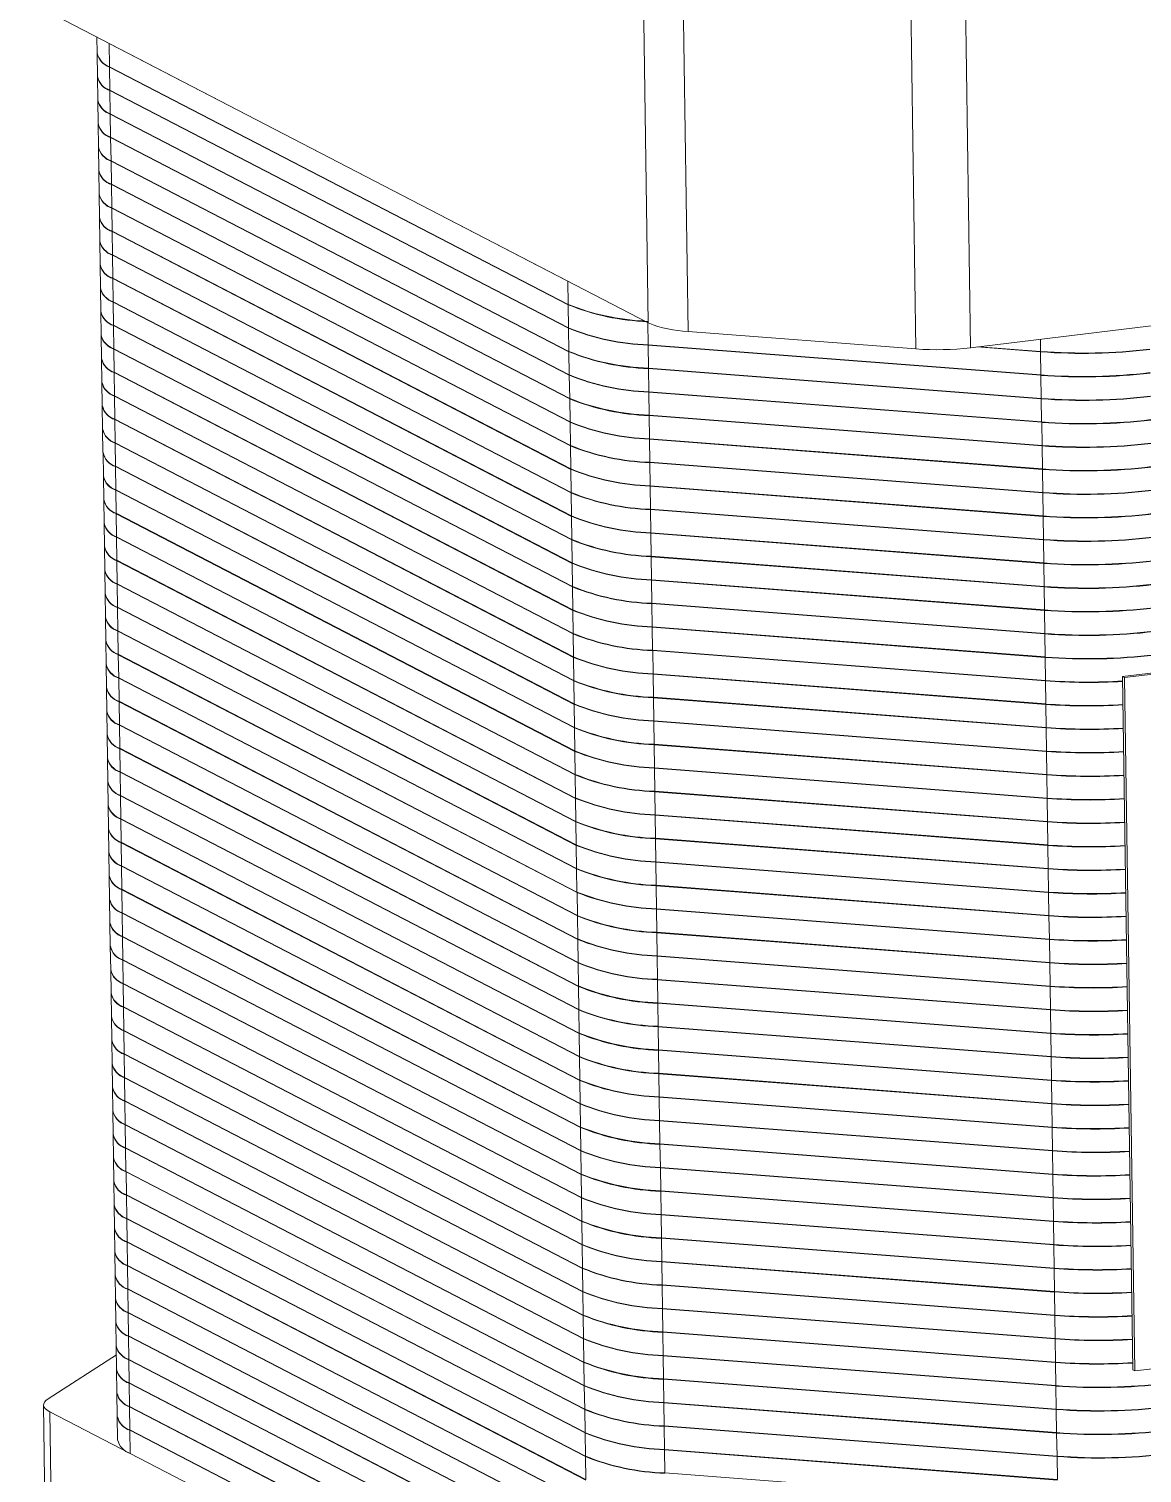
# Model space of a CAD drawing. Header units: millimetres. Extents: x -172 to 1209, y -709 to 1573.
# Drawn here: x 434.85 to 458.23, y 582.01 to 612.35 of the extents above; entities that cross this region are included whole.
import ezdxf

# ---------------------------------------------------------------- set-up
doc = ezdxf.new("R2010")
doc.units = ezdxf.units.MM

msp = doc.modelspace()

# ---------------------------------------------------------------- linework, layer by layer
at = {"color": 7, "linetype": 'Continuous', "lineweight": 15}
for p, q in [((447.857, 606.169), (447.749, 613.451)), ((448.584, 613.274), (448.692, 605.992)), ((434.846, 612.912), (447.857, 606.169)), ((453.479, 605.624), (453.371, 612.906)), ((454.518, 612.93), (454.626, 605.648)), ((436.273, 612.172), (436.278, 611.839)), ((446.168, 607.044), (436.534, 612.037)), ((436.541, 611.551), (436.534, 612.037)), ((436.278, 611.831), (436.285, 611.345)), ((436.285, 611.337), (436.293, 610.852)), ((436.541, 611.551), (446.175, 606.558)), ((446.175, 606.55), (436.541, 611.543)), ((436.549, 611.058), (436.541, 611.543)), ((436.549, 611.058), (446.183, 606.065)), ((446.183, 606.057), (436.549, 611.049)), ((436.556, 610.564), (436.549, 611.049)), ((436.293, 610.843), (436.3, 610.358)), ((436.3, 610.35), (436.307, 609.864)), ((436.556, 610.564), (446.19, 605.571)), ((446.19, 605.563), (436.556, 610.556)), ((436.563, 610.07), (436.556, 610.556)), ((436.563, 610.07), (446.197, 605.077)), ((446.197, 605.069), (436.563, 610.062)), ((436.571, 609.577), (436.563, 610.062)), ((436.307, 609.856), (436.314, 609.371)), ((436.571, 609.577), (446.205, 604.584)), ((446.205, 604.576), (436.571, 609.568)), ((436.578, 609.083), (436.571, 609.568)), ((436.315, 609.362), (436.322, 608.877)), ((454.626, 605.648), (483.592, 609.164)), ((436.322, 608.869), (436.329, 608.383)), ((436.578, 609.083), (446.212, 604.09)), ((446.212, 604.082), (436.578, 609.075)), ((436.585, 608.589), (436.578, 609.075)), ((436.585, 608.589), (446.219, 603.596)), ((446.219, 603.588), (436.585, 608.581)), ((436.593, 608.096), (436.585, 608.581)), ((436.329, 608.375), (436.336, 607.89)), ((436.593, 608.096), (446.227, 603.103)), ((446.227, 603.094), (436.593, 608.087)), ((436.6, 607.602), (436.593, 608.087)), ((436.337, 607.881), (436.344, 607.396)), ((436.344, 607.388), (436.351, 606.902)), ((436.6, 607.602), (446.234, 602.609)), ((446.234, 602.601), (436.6, 607.594)), ((436.607, 607.108), (436.6, 607.594)), ((436.607, 607.108), (446.241, 602.115)), ((446.241, 602.107), (436.607, 607.1)), ((436.614, 606.615), (436.607, 607.1)), ((446.168, 607.044), (446.175, 606.558)), ((436.351, 606.894), (436.358, 606.409)), ((436.359, 606.4), (436.366, 605.915)), ((436.614, 606.615), (446.249, 601.622)), ((446.249, 601.613), (436.615, 606.606)), ((436.622, 606.121), (436.615, 606.606)), ((446.175, 606.55), (446.183, 606.065)), ((436.622, 606.121), (446.256, 601.128)), ((446.256, 601.12), (436.622, 606.113)), ((436.629, 605.627), (436.622, 606.113)), ((436.366, 605.907), (436.373, 605.421)), ((446.183, 606.057), (446.19, 605.571)), ((448.692, 605.992), (453.479, 605.624)), ((436.629, 605.627), (446.263, 600.634)), ((446.263, 600.626), (436.629, 605.619)), ((436.636, 605.134), (436.629, 605.619)), ((446.19, 605.563), (446.197, 605.077)), ((447.853, 605.712), (456.105, 605.077)), ((456.105, 605.069), (447.853, 605.703)), ((447.853, 605.703), (447.861, 605.218)), ((456.098, 605.563), (454.764, 605.665)), ((454.806, 605.67), (456.097, 605.571)), ((456.098, 605.563), (456.105, 605.077)), ((436.373, 605.413), (436.38, 604.927)), ((447.861, 605.218), (456.112, 604.584)), ((456.112, 604.575), (447.861, 605.21)), ((447.861, 605.21), (447.868, 604.724)), ((436.381, 604.919), (436.388, 604.434)), ((436.636, 605.134), (446.271, 600.141)), ((446.271, 600.132), (436.637, 605.125)), ((436.644, 604.64), (436.637, 605.125)), ((446.197, 605.069), (446.205, 604.584)), ((456.105, 605.069), (456.112, 604.584)), ((436.644, 604.64), (446.278, 599.647)), ((446.278, 599.639), (436.644, 604.632)), ((436.651, 604.146), (436.644, 604.632)), ((446.205, 604.576), (446.212, 604.09)), ((447.868, 604.724), (456.119, 604.09)), ((456.12, 604.082), (447.868, 604.716)), ((447.868, 604.716), (447.875, 604.231)), ((456.112, 604.575), (456.119, 604.09)), ((436.388, 604.426), (436.395, 603.94)), ((436.651, 604.146), (446.285, 599.153)), ((446.285, 599.145), (436.651, 604.138)), ((436.658, 603.652), (436.651, 604.138)), ((446.212, 604.082), (446.219, 603.596)), ((447.875, 604.231), (456.127, 603.596)), ((456.127, 603.588), (447.875, 604.222)), ((447.875, 604.222), (447.882, 603.737)), ((456.12, 604.082), (456.127, 603.596)), ((436.395, 603.932), (436.402, 603.446)), ((447.882, 603.737), (456.134, 603.103)), ((456.134, 603.094), (447.883, 603.729)), ((447.883, 603.729), (447.89, 603.243)), ((436.403, 603.438), (436.41, 602.953)), ((436.658, 603.652), (446.292, 598.66)), ((446.293, 598.651), (436.659, 603.644)), ((436.666, 603.159), (436.659, 603.644)), ((446.219, 603.588), (446.227, 603.103)), ((456.127, 603.588), (456.134, 603.103)), ((436.666, 603.159), (446.3, 598.166)), ((446.3, 598.158), (436.666, 603.151)), ((436.673, 602.665), (436.666, 603.151)), ((446.227, 603.094), (446.234, 602.609)), ((447.89, 603.243), (456.141, 602.609)), ((456.142, 602.601), (447.89, 603.235)), ((447.89, 603.235), (447.897, 602.75)), ((456.134, 603.094), (456.141, 602.609)), ((436.41, 602.945), (436.417, 602.459)), ((436.673, 602.665), (446.307, 597.672)), ((446.307, 597.664), (436.673, 602.657)), ((436.68, 602.171), (436.673, 602.657)), ((446.234, 602.601), (446.241, 602.115)), ((447.897, 602.75), (456.149, 602.115)), ((456.149, 602.107), (447.897, 602.741)), ((447.897, 602.741), (447.904, 602.256)), ((456.142, 602.601), (456.149, 602.115)), ((436.417, 602.451), (436.424, 601.965)), ((436.68, 602.171), (446.314, 597.179)), ((446.315, 597.17), (436.681, 602.163)), ((436.688, 601.678), (436.681, 602.163)), ((447.904, 602.256), (456.156, 601.622)), ((456.156, 601.613), (447.905, 602.248)), ((447.905, 602.248), (447.912, 601.762)), ((436.424, 601.957), (436.432, 601.472)), ((446.241, 602.107), (446.249, 601.622)), ((456.149, 602.107), (456.156, 601.622)), ((436.688, 601.678), (446.322, 596.685)), ((446.322, 596.677), (436.688, 601.67)), ((436.695, 601.184), (436.688, 601.67)), ((446.249, 601.613), (446.256, 601.128)), ((447.912, 601.762), (456.163, 601.128)), ((456.163, 601.12), (447.912, 601.754)), ((447.912, 601.754), (447.919, 601.269)), ((456.156, 601.613), (456.163, 601.128)), ((436.432, 601.463), (436.439, 600.978)), ((447.919, 601.269), (456.171, 600.634)), ((456.171, 600.626), (447.919, 601.26)), ((447.919, 601.26), (447.926, 600.775)), ((480.618, 601.508), (457.816, 598.741)), ((457.857, 598.719), (480.659, 601.487)), ((436.439, 600.97), (436.446, 600.484)), ((436.695, 601.184), (446.329, 596.191)), ((446.329, 596.183), (436.695, 601.176)), ((436.702, 600.69), (436.695, 601.176)), ((446.256, 601.12), (446.263, 600.634)), ((456.163, 601.12), (456.171, 600.634)), ((436.702, 600.69), (446.336, 595.698)), ((446.337, 595.689), (436.702, 600.682)), ((436.71, 600.197), (436.702, 600.682)), ((447.926, 600.775), (456.178, 600.14)), ((456.178, 600.132), (447.927, 600.767)), ((447.927, 600.767), (447.934, 600.281)), ((436.446, 600.476), (436.454, 599.991)), ((446.263, 600.626), (446.271, 600.141)), ((456.171, 600.626), (456.178, 600.14)), ((436.71, 600.197), (446.344, 595.204)), ((446.344, 595.196), (436.71, 600.189)), ((436.717, 599.703), (436.71, 600.189)), ((446.271, 600.132), (446.278, 599.647)), ((447.934, 600.281), (456.185, 599.647)), ((456.185, 599.639), (447.934, 600.273)), ((447.934, 600.273), (447.941, 599.788)), ((456.178, 600.132), (456.185, 599.647)), ((436.454, 599.982), (436.461, 599.497)), ((447.941, 599.788), (456.193, 599.153)), ((456.193, 599.145), (447.941, 599.779)), ((447.941, 599.779), (447.948, 599.294)), ((436.461, 599.489), (436.468, 599.003)), ((436.717, 599.703), (446.351, 594.71)), ((446.351, 594.702), (436.717, 599.695)), ((436.724, 599.209), (436.717, 599.695)), ((446.278, 599.639), (446.285, 599.153)), ((456.185, 599.639), (456.193, 599.153)), ((436.724, 599.209), (446.358, 594.216)), ((446.359, 594.208), (436.724, 599.201)), ((436.732, 598.716), (436.724, 599.201)), ((446.285, 599.145), (446.292, 598.66)), ((447.948, 599.294), (456.2, 598.659)), ((456.2, 598.651), (447.949, 599.286)), ((447.949, 599.286), (447.956, 598.8)), ((456.193, 599.145), (456.2, 598.659)), ((436.468, 598.995), (436.476, 598.51)), ((436.732, 598.716), (446.366, 593.723)), ((446.366, 593.715), (436.732, 598.707)), ((436.739, 598.222), (436.732, 598.707)), ((446.293, 598.651), (446.3, 598.166)), ((447.956, 598.8), (456.207, 598.166)), ((456.207, 598.157), (447.956, 598.792)), ((447.956, 598.792), (447.963, 598.306)), ((456.2, 598.651), (456.207, 598.166)), ((457.816, 598.741), (457.857, 598.719)), ((457.816, 598.741), (458.032, 584.177)), ((458.073, 584.156), (457.857, 598.719)), ((436.476, 598.501), (436.483, 598.016)), ((436.739, 598.222), (446.373, 593.229)), ((446.373, 593.221), (436.739, 598.214)), ((436.746, 597.728), (436.739, 598.214)), ((447.963, 598.306), (456.215, 597.672)), ((456.215, 597.664), (447.963, 598.298)), ((447.963, 598.298), (447.97, 597.813)), ((436.483, 598.008), (436.49, 597.522)), ((446.3, 598.158), (446.307, 597.672)), ((456.207, 598.157), (456.215, 597.672)), ((436.746, 597.728), (446.38, 592.735)), ((446.38, 592.727), (436.746, 597.72)), ((436.754, 597.235), (436.746, 597.72)), ((446.307, 597.664), (446.314, 597.179)), ((447.97, 597.813), (456.222, 597.178)), ((456.222, 597.17), (447.97, 597.805)), ((447.97, 597.805), (447.978, 597.319)), ((456.215, 597.664), (456.222, 597.178)), ((436.49, 597.514), (436.498, 597.029)), ((447.978, 597.319), (456.229, 596.685)), ((456.229, 596.676), (447.978, 597.311)), ((447.978, 597.311), (447.985, 596.825)), ((436.498, 597.02), (436.505, 596.535)), ((436.754, 597.235), (446.388, 592.242)), ((446.388, 592.234), (436.754, 597.226)), ((436.761, 596.741), (436.754, 597.226)), ((446.315, 597.17), (446.322, 596.685)), ((456.222, 597.17), (456.229, 596.685)), ((436.761, 596.741), (446.395, 591.748)), ((446.395, 591.74), (436.761, 596.733)), ((436.768, 596.247), (436.761, 596.733)), ((447.985, 596.825), (456.237, 596.191)), ((456.237, 596.183), (447.985, 596.817)), ((447.985, 596.817), (447.992, 596.332)), ((436.505, 596.527), (436.512, 596.041)), ((446.322, 596.677), (446.329, 596.191)), ((456.229, 596.676), (456.237, 596.191)), ((436.768, 596.247), (446.402, 591.254)), ((446.402, 591.246), (436.768, 596.239)), ((436.776, 595.754), (436.768, 596.239)), ((446.329, 596.183), (446.336, 595.698)), ((447.992, 596.332), (456.244, 595.697)), ((456.244, 595.689), (447.992, 596.323)), ((447.992, 596.323), (448, 595.838)), ((456.237, 596.183), (456.244, 595.697)), ((436.512, 596.033), (436.52, 595.548)), ((448, 595.838), (456.251, 595.204)), ((456.251, 595.195), (448, 595.83)), ((448, 595.83), (448.007, 595.344)), ((436.52, 595.539), (436.527, 595.054)), ((436.776, 595.754), (446.41, 590.761)), ((446.41, 590.752), (436.776, 595.745)), ((436.783, 595.26), (436.776, 595.745)), ((446.337, 595.689), (446.344, 595.204)), ((456.244, 595.689), (456.251, 595.204)), ((436.783, 595.26), (446.417, 590.267)), ((446.417, 590.259), (436.783, 595.252)), ((436.79, 594.766), (436.783, 595.252)), ((446.344, 595.196), (446.351, 594.71)), ((448.007, 595.344), (456.259, 594.71)), ((456.259, 594.702), (448.007, 595.336)), ((448.007, 595.336), (448.014, 594.851)), ((456.251, 595.195), (456.259, 594.71)), ((436.527, 595.046), (436.534, 594.56)), ((436.79, 594.766), (446.424, 589.773)), ((446.424, 589.765), (436.79, 594.758)), ((436.798, 594.273), (436.79, 594.758)), ((446.351, 594.702), (446.358, 594.216)), ((448.014, 594.851), (456.266, 594.216)), ((456.266, 594.208), (448.014, 594.842)), ((448.014, 594.842), (448.022, 594.357)), ((456.259, 594.702), (456.266, 594.216)), ((436.534, 594.552), (436.542, 594.067)), ((436.798, 594.273), (446.432, 589.28)), ((446.432, 589.271), (436.798, 594.264)), ((436.805, 593.779), (436.798, 594.264)), ((448.022, 594.357), (456.273, 593.723)), ((456.273, 593.714), (448.022, 594.349)), ((448.022, 594.349), (448.029, 593.863)), ((436.542, 594.058), (436.549, 593.573)), ((446.359, 594.208), (446.366, 593.723)), ((456.266, 594.208), (456.273, 593.723)), ((436.805, 593.779), (446.439, 588.786)), ((446.439, 588.778), (436.805, 593.771)), ((436.812, 593.285), (436.805, 593.771)), ((446.366, 593.715), (446.373, 593.229)), ((448.029, 593.863), (456.281, 593.229)), ((456.281, 593.221), (448.029, 593.855)), ((448.029, 593.855), (448.036, 593.37)), ((456.273, 593.714), (456.281, 593.229)), ((436.549, 593.565), (436.556, 593.079)), ((448.036, 593.37), (456.288, 592.735)), ((456.288, 592.727), (448.036, 593.361)), ((448.036, 593.361), (448.044, 592.876)), ((436.556, 593.071), (436.564, 592.585)), ((436.812, 593.285), (446.446, 588.292)), ((446.446, 588.284), (436.812, 593.277)), ((436.82, 592.792), (436.812, 593.277)), ((446.373, 593.221), (446.38, 592.735)), ((456.281, 593.221), (456.288, 592.735)), ((436.82, 592.792), (446.454, 587.799)), ((446.454, 587.79), (436.82, 592.783)), ((436.827, 592.298), (436.82, 592.783)), ((448.044, 592.876), (456.295, 592.242)), ((456.295, 592.233), (448.044, 592.868)), ((448.044, 592.868), (448.051, 592.382)), ((436.564, 592.577), (436.571, 592.092)), ((446.38, 592.727), (446.388, 592.242)), ((456.288, 592.727), (456.295, 592.242)), ((436.827, 592.298), (446.461, 587.305)), ((446.461, 587.297), (436.827, 592.29)), ((436.834, 591.804), (436.827, 592.29)), ((446.388, 592.234), (446.395, 591.748)), ((448.051, 592.382), (456.303, 591.748)), ((456.303, 591.74), (448.051, 592.374)), ((448.051, 592.374), (448.058, 591.889)), ((456.295, 592.233), (456.303, 591.748)), ((436.571, 592.084), (436.578, 591.598)), ((448.058, 591.889), (456.31, 591.254)), ((456.31, 591.246), (448.058, 591.88)), ((448.058, 591.88), (448.066, 591.395)), ((436.578, 591.59), (436.585, 591.104)), ((436.834, 591.804), (446.468, 586.811)), ((446.468, 586.803), (436.834, 591.796)), ((436.842, 591.31), (436.834, 591.796)), ((446.395, 591.74), (446.402, 591.254)), ((456.303, 591.74), (456.31, 591.254)), ((436.842, 591.31), (446.476, 586.318)), ((446.476, 586.309), (436.842, 591.302)), ((436.849, 590.817), (436.842, 591.302)), ((446.402, 591.246), (446.41, 590.761)), ((448.066, 591.395), (456.317, 590.76)), ((456.317, 590.752), (448.066, 591.387)), ((448.066, 591.387), (448.073, 590.901)), ((456.31, 591.246), (456.317, 590.76)), ((436.586, 591.096), (436.593, 590.611)), ((436.849, 590.817), (446.483, 585.824)), ((446.483, 585.816), (436.849, 590.809)), ((436.856, 590.323), (436.849, 590.809)), ((446.41, 590.752), (446.417, 590.267)), ((448.073, 590.901), (456.324, 590.267)), ((456.325, 590.259), (448.073, 590.893)), ((448.073, 590.893), (448.08, 590.408)), ((456.317, 590.752), (456.324, 590.267)), ((436.593, 590.603), (436.6, 590.117)), ((436.856, 590.323), (446.49, 585.33)), ((448.08, 590.408), (456.332, 589.773)), ((456.332, 589.765), (448.08, 590.399)), ((448.08, 590.399), (448.088, 589.914)), ((436.6, 590.109), (436.607, 589.623)), ((446.49, 585.322), (436.856, 590.315)), ((436.863, 589.829), (436.856, 590.315)), ((446.417, 590.259), (446.424, 589.773)), ((456.325, 590.259), (456.332, 589.773)), ((436.863, 589.829), (446.498, 584.837)), ((446.498, 584.828), (436.864, 589.821)), ((436.871, 589.336), (436.864, 589.821)), ((446.424, 589.765), (446.432, 589.28)), ((448.088, 589.914), (456.339, 589.279)), ((456.339, 589.271), (448.088, 589.906)), ((448.088, 589.906), (448.095, 589.42)), ((456.332, 589.765), (456.339, 589.279)), ((436.608, 589.615), (436.615, 589.13)), ((448.095, 589.42), (456.346, 588.786)), ((456.347, 588.778), (448.095, 589.412)), ((448.095, 589.412), (448.102, 588.926)), ((436.615, 589.121), (436.622, 588.636)), ((436.871, 589.336), (446.505, 584.343)), ((446.505, 584.335), (436.871, 589.328)), ((436.878, 588.842), (436.871, 589.328)), ((446.432, 589.271), (446.439, 588.786)), ((456.339, 589.271), (456.346, 588.786)), ((436.878, 588.842), (446.512, 583.849)), ((446.512, 583.841), (436.878, 588.834)), ((436.885, 588.348), (436.878, 588.834)), ((448.102, 588.926), (456.354, 588.292)), ((456.354, 588.284), (448.102, 588.918)), ((448.102, 588.918), (448.11, 588.433)), ((436.622, 588.628), (436.629, 588.142)), ((446.439, 588.778), (446.446, 588.292)), ((456.347, 588.778), (456.354, 588.292)), ((436.885, 588.348), (446.52, 583.355)), ((446.52, 583.347), (436.886, 588.34)), ((436.893, 587.855), (436.886, 588.34)), ((446.446, 588.284), (446.454, 587.799)), ((448.11, 588.433), (456.361, 587.798)), ((456.361, 587.79), (448.11, 588.425)), ((448.11, 588.425), (448.117, 587.939)), ((456.354, 588.284), (456.361, 587.798)), ((436.63, 588.134), (436.637, 587.649)), ((448.117, 587.939), (456.368, 587.305)), ((456.369, 587.297), (448.117, 587.931)), ((448.117, 587.931), (448.124, 587.445)), ((436.637, 587.64), (436.644, 587.155)), ((436.893, 587.855), (446.527, 582.862)), ((446.527, 582.854), (436.893, 587.846)), ((436.9, 587.361), (436.893, 587.846)), ((446.454, 587.79), (446.461, 587.305)), ((456.361, 587.79), (456.368, 587.305)), ((436.9, 587.361), (446.534, 582.368)), ((446.534, 582.36), (436.9, 587.353)), ((436.907, 586.867), (436.9, 587.353)), ((446.461, 587.297), (446.468, 586.811)), ((448.124, 587.445), (456.376, 586.811)), ((456.376, 586.803), (448.124, 587.437)), ((448.124, 587.437), (448.131, 586.952)), ((456.369, 587.297), (456.376, 586.811)), ((436.644, 587.147), (436.651, 586.661)), ((436.907, 586.867), (446.541, 581.874)), ((446.542, 581.866), (436.908, 586.859)), ((436.915, 586.374), (436.908, 586.859)), ((446.468, 586.803), (446.476, 586.318)), ((448.131, 586.952), (456.383, 586.317)), ((456.383, 586.309), (448.132, 586.944)), ((448.132, 586.944), (448.139, 586.458)), ((456.376, 586.803), (456.383, 586.317)), ((480.875, 586.924), (458.073, 584.156)), ((436.652, 586.653), (436.659, 586.168)), ((448.139, 586.458), (456.39, 585.824)), ((456.391, 585.815), (448.139, 586.45)), ((448.139, 586.45), (448.146, 585.964)), ((436.659, 586.159), (436.666, 585.674)), ((436.915, 586.374), (446.549, 581.381)), ((446.549, 581.373), (436.915, 586.365)), ((436.922, 585.88), (436.915, 586.365)), ((446.476, 586.309), (446.483, 585.824)), ((456.383, 586.309), (456.39, 585.824)), ((436.922, 585.88), (446.556, 580.887)), ((446.556, 580.879), (436.922, 585.872)), ((436.929, 585.386), (436.922, 585.872)), ((446.483, 585.816), (446.49, 585.33)), ((448.146, 585.964), (456.398, 585.33)), ((456.398, 585.322), (448.146, 585.956)), ((448.146, 585.956), (448.153, 585.471)), ((456.391, 585.815), (456.398, 585.33)), ((436.666, 585.666), (436.673, 585.18)), ((448.153, 585.471), (456.405, 584.836)), ((436.673, 585.172), (436.681, 584.687)), ((436.929, 585.386), (446.563, 580.393)), ((446.564, 580.385), (436.93, 585.378)), ((436.937, 584.893), (436.93, 585.378)), ((446.49, 585.322), (446.498, 584.837)), ((456.405, 584.828), (448.154, 585.463)), ((448.154, 585.463), (448.161, 584.977)), ((456.398, 585.322), (456.405, 584.836)), ((436.937, 584.893), (446.571, 579.9)), ((446.571, 579.891), (436.937, 584.884)), ((436.944, 584.399), (436.937, 584.884)), ((448.161, 584.977), (456.412, 584.343)), ((456.412, 584.334), (448.161, 584.969)), ((448.161, 584.969), (448.168, 584.483)), ((436.681, 584.678), (436.688, 584.193)), ((446.498, 584.828), (446.505, 584.343)), ((456.405, 584.828), (456.412, 584.343)), ((436.684, 584.494), (435.251, 583.573)), ((436.944, 584.399), (446.578, 579.406)), ((446.578, 579.398), (436.944, 584.391)), ((436.951, 583.905), (436.944, 584.391)), ((446.505, 584.335), (446.512, 583.849)), ((448.168, 584.483), (456.42, 583.849)), ((456.42, 583.841), (448.168, 584.475)), ((448.168, 584.475), (448.175, 583.99)), ((456.412, 584.334), (456.42, 583.849)), ((436.688, 584.185), (436.695, 583.699)), ((448.175, 583.99), (456.427, 583.355)), ((456.427, 583.347), (448.176, 583.981)), ((448.176, 583.981), (448.183, 583.496)), ((458.073, 584.156), (458.032, 584.177)), ((436.695, 583.691), (436.703, 583.206)), ((436.951, 583.905), (446.585, 578.912)), ((446.586, 578.904), (436.951, 583.897)), ((436.959, 583.412), (436.951, 583.897)), ((446.512, 583.841), (446.52, 583.355)), ((456.42, 583.841), (456.427, 583.355)), ((435.153, 583.443), (435.186, 581.223)), ((436.959, 583.412), (446.593, 578.419)), ((446.593, 578.41), (436.959, 583.403)), ((436.966, 582.918), (436.959, 583.403)), ((446.52, 583.347), (446.527, 582.862)), ((448.183, 583.496), (456.434, 582.862)), ((456.434, 582.853), (448.183, 583.488)), ((448.183, 583.488), (448.19, 583.002)), ((456.427, 583.347), (456.434, 582.862)), ((435.285, 583.299), (448.296, 576.556)), ((436.703, 583.197), (436.71, 582.712)), ((436.966, 582.918), (446.6, 577.925)), ((446.6, 577.917), (436.966, 582.91)), ((436.973, 582.424), (436.966, 582.91)), ((446.527, 582.854), (446.534, 582.368)), ((448.19, 583.002), (456.442, 582.368)), ((456.442, 582.36), (448.19, 582.994)), ((448.19, 582.994), (448.197, 582.509)), ((456.434, 582.853), (456.442, 582.368)), ((448.197, 582.509), (456.449, 581.874)), ((456.449, 581.866), (448.198, 582.5)), ((448.198, 582.5), (448.205, 582.015)), ((436.973, 582.424), (446.607, 577.431)), ((446.534, 582.36), (446.541, 581.874)), ((456.442, 582.36), (456.449, 581.874)), ((448.205, 582.015), (456.456, 581.381))]:
    msp.add_line(p, q, dxfattribs=at)
at = {"color": 8, "linetype": 'Continuous', "lineweight": 15}
for p, q in [((447.846, 606.174), (447.853, 605.712)), ((456.094, 605.827), (456.097, 605.571)), ((435.285, 583.299), (435.315, 581.238))]:
    msp.add_line(p, q, dxfattribs=at)
at = {"color": 7, "linetype": 'Continuous', "lineweight": 15, "flags": 128}
msp.add_lwpolyline([(435.285, 583.299), (435.231, 583.331), (435.191, 583.365), (435.165, 583.399), (435.154, 583.434), (435.157, 583.469), (435.174, 583.504), (435.205, 583.539), (435.251, 583.573)], dxfattribs=at)
at = {"color": 7, "linetype": 'Continuous', "lineweight": 15}
for centre, radius, start, end in [((436.658, 611.923), 0.389, 192.4352, 252.5213), ((436.658, 611.915), 0.389, 192.4352, 252.5213), ((436.666, 611.429), 0.389, 192.4352, 252.5213), ((436.666, 611.421), 0.389, 192.4352, 252.5213), ((436.673, 610.936), 0.389, 192.4352, 252.5213), ((436.673, 610.927), 0.389, 192.4352, 252.5213), ((436.68, 610.442), 0.389, 192.4352, 252.5213), ((436.68, 610.434), 0.389, 192.4352, 252.5213), ((436.688, 609.948), 0.389, 192.4352, 252.5213), ((436.688, 609.94), 0.389, 192.4352, 252.5213), ((436.695, 609.454), 0.389, 192.4352, 252.5213), ((436.695, 609.446), 0.389, 192.4352, 252.5213), ((436.702, 608.961), 0.389, 192.4352, 252.5213), ((436.702, 608.953), 0.389, 192.4352, 252.5213), ((436.709, 608.467), 0.389, 192.4352, 252.5213), ((436.71, 608.459), 0.389, 192.4352, 252.5213), ((436.717, 607.973), 0.389, 192.4352, 252.5213), ((436.717, 607.965), 0.389, 192.4352, 252.5213), ((436.724, 607.48), 0.389, 192.4352, 252.5213), ((436.724, 607.472), 0.389, 192.4352, 252.5213), ((436.731, 606.986), 0.389, 192.4352, 252.5213), ((436.732, 606.978), 0.389, 192.4352, 252.5213), ((436.739, 606.492), 0.389, 192.4352, 252.5213), ((436.739, 606.484), 0.389, 192.4352, 252.5213), ((447.973, 610.978), 4.771, 247.8666, 267.6274), ((448, 611.053), 4.858, 247.943, 268.1844), ((448.769, 608.42), 2.429, 247.9427, 268.1847), ((436.746, 605.999), 0.389, 192.4352, 252.5213), ((436.746, 605.99), 0.389, 192.4352, 252.5213), ((448.007, 610.568), 4.858, 247.943, 268.1844), ((448.007, 610.559), 4.858, 247.943, 268.1844), ((448.014, 610.074), 4.858, 247.943, 268.1844), ((448.015, 610.066), 4.858, 247.943, 268.1844), ((453.927, 611.614), 6.007, 265.7232, 276.687), ((456.993, 617.551), 12.014, 265.7232, 276.687), ((456.993, 617.543), 12.014, 265.7232, 276.687), ((436.753, 605.505), 0.389, 192.4352, 252.5213), ((436.754, 605.497), 0.389, 192.4352, 252.5213), ((436.761, 605.011), 0.389, 192.4352, 252.5213), ((436.761, 605.003), 0.389, 192.4352, 252.5213), ((448.022, 609.58), 4.858, 247.943, 268.1844), ((448.022, 609.572), 4.858, 247.943, 268.1844), ((457.001, 617.058), 12.014, 265.7232, 276.687), ((457.001, 617.049), 12.014, 265.7232, 276.687), ((448.029, 609.087), 4.858, 247.943, 268.1844), ((448.029, 609.078), 4.858, 247.943, 268.1844), ((457.008, 616.564), 12.014, 265.7232, 276.687), ((457.008, 616.556), 12.014, 265.7232, 276.687), ((436.768, 604.518), 0.389, 192.4352, 252.5213), ((436.768, 604.509), 0.389, 192.4352, 252.5213), ((448.036, 608.593), 4.858, 247.943, 268.1844), ((448.037, 608.585), 4.858, 247.943, 268.1844), ((457.015, 616.07), 12.014, 265.7232, 276.687), ((457.015, 616.062), 12.014, 265.7232, 276.687), ((436.775, 604.024), 0.389, 192.4352, 252.5213), ((436.776, 604.016), 0.389, 192.4352, 252.5213), ((436.783, 603.53), 0.389, 192.4352, 252.5213), ((436.783, 603.522), 0.389, 192.4352, 252.5213), ((448.044, 608.099), 4.858, 247.943, 268.1844), ((448.044, 608.091), 4.858, 247.943, 268.1844), ((457.023, 615.577), 12.014, 265.7232, 276.687), ((457.023, 615.568), 12.014, 265.7232, 276.687), ((448.051, 607.606), 4.858, 247.943, 268.1844), ((448.051, 607.597), 4.858, 247.943, 268.1844), ((457.03, 615.083), 12.014, 265.7232, 276.687), ((457.03, 615.075), 12.014, 265.7232, 276.687), ((436.79, 603.037), 0.389, 192.4352, 252.5213), ((436.79, 603.028), 0.389, 192.4352, 252.5213), ((436.797, 602.543), 0.389, 192.4352, 252.5213), ((448.058, 607.112), 4.858, 247.943, 268.1844), ((448.059, 607.104), 4.858, 247.943, 268.1844), ((457.037, 614.589), 12.014, 265.7232, 276.687), ((457.037, 614.581), 12.014, 265.7232, 276.687), ((436.797, 602.535), 0.389, 192.4352, 252.5213), ((457.045, 614.096), 12.014, 265.7232, 276.687), ((457.045, 614.087), 12.014, 265.7232, 276.687), ((436.805, 602.049), 0.389, 192.4352, 252.5213), ((436.805, 602.041), 0.389, 192.4352, 252.5213), ((448.066, 606.618), 4.858, 247.943, 268.1844), ((448.066, 606.61), 4.858, 247.943, 268.1844), ((448.073, 606.125), 4.858, 247.943, 268.1844), ((448.073, 606.116), 4.858, 247.943, 268.1844), ((457.052, 613.602), 12.014, 265.7232, 276.687), ((457.052, 613.594), 12.014, 265.7232, 276.687), ((436.812, 601.556), 0.389, 192.4352, 252.5213), ((436.812, 601.547), 0.389, 192.4352, 252.5213), ((436.819, 601.062), 0.389, 192.4352, 252.5213), ((436.819, 601.054), 0.389, 192.4352, 252.5213), ((448.08, 605.631), 4.858, 247.943, 268.1844), ((448.08, 605.623), 4.858, 247.943, 268.1844), ((457.059, 613.108), 12.014, 265.7232, 276.687), ((457.059, 613.1), 12.014, 265.7232, 276.687), ((448.088, 605.137), 4.858, 247.943, 268.1844), ((457.067, 612.615), 12.014, 265.7232, 276.687), ((457.067, 612.606), 12.014, 265.7232, 276.687), ((436.827, 600.568), 0.389, 192.4352, 252.5213), ((436.827, 600.56), 0.389, 192.4352, 252.5213), ((448.088, 605.129), 4.858, 247.943, 268.1844), ((448.095, 604.644), 4.858, 247.943, 268.1844), ((448.095, 604.635), 4.858, 247.943, 268.1844), ((457.074, 612.121), 12.014, 265.7232, 276.687), ((457.074, 612.113), 12.014, 265.7232, 276.687), ((436.834, 600.075), 0.389, 192.4352, 252.5213), ((436.834, 600.066), 0.389, 192.4352, 252.5213), ((436.841, 599.581), 0.389, 192.4352, 252.5213), ((436.841, 599.573), 0.389, 192.4352, 252.5213), ((448.102, 604.15), 4.858, 247.943, 268.1844), ((448.102, 604.142), 4.858, 247.943, 268.1844), ((457.081, 611.627), 12.014, 265.7232, 276.687), ((457.081, 611.619), 12.014, 265.7232, 276.687), ((448.11, 603.656), 4.858, 247.943, 268.1844), ((448.11, 603.648), 4.858, 247.943, 268.1844), ((457.089, 611.133), 12.014, 265.7232, 276.687), ((457.089, 611.125), 12.014, 265.7232, 276.687), ((436.849, 599.087), 0.389, 192.4352, 252.5213), ((436.849, 599.079), 0.389, 192.4352, 252.5213), ((436.856, 598.594), 0.389, 192.4352, 252.5213), ((448.117, 603.162), 4.858, 247.943, 268.1844), ((448.117, 603.154), 4.858, 247.943, 268.1844), ((457.098, 610.754), 12.128, 265.7536, 273.3996), ((457.098, 610.746), 12.128, 265.7536, 273.3996), ((436.856, 598.585), 0.389, 192.4352, 252.5213), ((436.863, 598.1), 0.389, 192.4352, 252.5213), ((436.863, 598.092), 0.389, 192.4352, 252.5213), ((448.124, 602.669), 4.858, 247.943, 268.1844), ((448.124, 602.661), 4.858, 247.943, 268.1844), ((457.105, 610.26), 12.128, 265.7536, 273.3996), ((457.105, 610.252), 12.128, 265.7536, 273.3996), ((448.132, 602.175), 4.858, 247.943, 268.1844), ((448.132, 602.167), 4.858, 247.943, 268.1844), ((457.113, 609.766), 12.128, 265.7536, 273.3996), ((457.113, 609.758), 12.128, 265.7536, 273.3996), ((436.871, 597.606), 0.389, 192.4352, 252.5213), ((436.871, 597.598), 0.389, 192.4352, 252.5213), ((436.878, 597.112), 0.389, 192.4352, 252.5213), ((436.878, 597.104), 0.389, 192.4352, 252.5213), ((448.139, 601.681), 4.858, 247.943, 268.1844), ((448.139, 601.673), 4.858, 247.943, 268.1844), ((457.12, 609.273), 12.128, 265.7536, 273.3996), ((457.12, 609.265), 12.128, 265.7536, 273.3996), ((436.885, 596.619), 0.389, 192.4352, 252.5213), ((436.885, 596.611), 0.389, 192.4352, 252.5213), ((448.146, 601.188), 4.858, 247.943, 268.1844), ((448.146, 601.18), 4.858, 247.943, 268.1844), ((457.127, 608.779), 12.128, 265.7536, 273.3996), ((457.127, 608.771), 12.128, 265.7536, 273.3996), ((448.154, 600.694), 4.858, 247.943, 268.1844), ((448.154, 600.686), 4.858, 247.943, 268.1844), ((457.135, 608.285), 12.128, 265.7536, 273.3996), ((457.135, 608.277), 12.128, 265.7536, 273.3996), ((436.893, 596.125), 0.389, 192.4352, 252.5213), ((436.893, 596.117), 0.389, 192.4352, 252.5213), ((436.9, 595.631), 0.389, 192.4352, 252.5213), ((436.9, 595.623), 0.389, 192.4352, 252.5213), ((448.161, 600.2), 4.858, 247.943, 268.1844), ((448.161, 600.192), 4.858, 247.943, 268.1844), ((457.142, 607.792), 12.128, 265.7536, 273.3996), ((457.142, 607.783), 12.128, 265.7536, 273.3996), ((448.168, 599.707), 4.858, 247.943, 268.1844), ((448.168, 599.699), 4.858, 247.943, 268.1844), ((457.149, 607.298), 12.128, 265.7536, 273.3996), ((457.149, 607.29), 12.128, 265.7536, 273.3996), ((436.907, 595.138), 0.389, 192.4352, 252.5213), ((436.907, 595.13), 0.389, 192.4352, 252.5213), ((448.176, 599.213), 4.858, 247.943, 268.1844), ((448.176, 599.205), 4.858, 247.943, 268.1844), ((457.157, 606.804), 12.128, 265.7536, 273.3996), ((457.157, 606.796), 12.128, 265.7536, 273.3996), ((436.915, 594.644), 0.389, 192.4352, 252.5213), ((436.915, 594.636), 0.389, 192.4352, 252.5213), ((436.922, 594.15), 0.389, 192.4352, 252.5213), ((436.922, 594.142), 0.389, 192.4352, 252.5213), ((448.183, 598.719), 4.858, 247.943, 268.1844), ((448.183, 598.711), 4.858, 247.943, 268.1844), ((457.164, 606.311), 12.128, 265.7536, 273.3996), ((457.164, 606.302), 12.128, 265.7536, 273.3996), ((448.19, 598.226), 4.858, 247.943, 268.1844), ((448.19, 598.217), 4.858, 247.943, 268.1844), ((457.171, 605.817), 12.128, 265.7536, 273.3996), ((457.171, 605.809), 12.128, 265.7536, 273.3996), ((436.929, 593.657), 0.389, 192.4352, 252.5213), ((436.929, 593.648), 0.389, 192.4352, 252.5213), ((436.937, 593.163), 0.389, 192.4352, 252.5213), ((436.937, 593.155), 0.389, 192.4352, 252.5213), ((448.198, 597.732), 4.858, 247.943, 268.1844), ((448.198, 597.724), 4.858, 247.943, 268.1844), ((457.179, 605.323), 12.128, 265.7536, 273.3996), ((457.179, 605.315), 12.128, 265.7536, 273.3996), ((436.944, 592.669), 0.389, 192.4352, 252.5213), ((436.944, 592.661), 0.389, 192.4352, 252.5213), ((448.205, 597.238), 4.858, 247.943, 268.1844), ((448.205, 597.23), 4.858, 247.943, 268.1844), ((457.186, 604.83), 12.128, 265.7536, 273.3996), ((457.186, 604.821), 12.128, 265.7536, 273.3996), ((448.212, 596.745), 4.858, 247.943, 268.1844), ((448.212, 596.736), 4.858, 247.943, 268.1844), ((457.193, 604.336), 12.128, 265.7536, 273.3996), ((457.193, 604.328), 12.128, 265.7536, 273.3996), ((436.951, 592.176), 0.389, 192.4352, 252.5213), ((436.951, 592.167), 0.389, 192.4352, 252.5213), ((436.958, 591.682), 0.389, 192.4352, 252.5213), ((436.959, 591.674), 0.389, 192.4352, 252.5213), ((448.22, 596.251), 4.858, 247.943, 268.1844), ((448.22, 596.243), 4.858, 247.943, 268.1844), ((457.201, 603.842), 12.128, 265.7536, 273.3996), ((457.201, 603.834), 12.128, 265.7536, 273.3996), ((448.227, 595.757), 4.858, 247.943, 268.1844), ((448.227, 595.749), 4.858, 247.943, 268.1844), ((457.208, 603.349), 12.128, 265.7536, 273.3996), ((457.208, 603.34), 12.128, 265.7536, 273.3996), ((436.966, 591.188), 0.389, 192.4352, 252.5213), ((436.966, 591.18), 0.389, 192.4352, 252.5213), ((448.234, 595.264), 4.858, 247.943, 268.1844), ((448.234, 595.255), 4.858, 247.943, 268.1844), ((457.215, 602.855), 12.128, 265.7536, 273.3996), ((457.215, 602.847), 12.128, 265.7536, 273.3996), ((436.973, 590.695), 0.389, 192.4352, 252.5213), ((436.973, 590.686), 0.389, 192.4352, 252.5213), ((436.98, 590.201), 0.389, 192.4352, 252.5213), ((436.981, 590.193), 0.389, 192.4352, 252.5213), ((448.241, 594.77), 4.858, 247.943, 268.1844), ((448.242, 594.762), 4.858, 247.943, 268.1844), ((457.222, 602.361), 12.128, 265.7536, 273.3996), ((457.223, 602.353), 12.128, 265.7536, 273.3996), ((448.249, 594.276), 4.858, 247.943, 268.1844), ((448.249, 594.268), 4.858, 247.943, 268.1844), ((457.23, 601.868), 12.128, 265.7536, 273.3996), ((457.23, 601.859), 12.128, 265.7536, 273.3996), ((436.988, 589.707), 0.389, 192.4352, 252.5213), ((436.988, 589.699), 0.389, 192.4352, 252.5213), ((436.995, 589.214), 0.389, 192.4352, 252.5213), ((436.995, 589.205), 0.389, 192.4352, 252.5213), ((448.256, 593.783), 4.858, 247.943, 268.1844), ((448.256, 593.774), 4.858, 247.943, 268.1844), ((457.237, 601.374), 12.128, 265.7536, 273.3996), ((457.237, 601.366), 12.128, 265.7536, 273.3996), ((437.002, 588.72), 0.389, 192.4352, 252.5213), ((437.003, 588.712), 0.389, 192.4352, 252.5213), ((448.263, 593.289), 4.858, 247.943, 268.1844), ((448.264, 593.281), 4.858, 247.943, 268.1844), ((457.244, 600.88), 12.128, 265.7536, 273.3996), ((457.245, 600.872), 12.128, 265.7536, 273.3996), ((448.271, 592.795), 4.858, 247.943, 268.1844), ((448.271, 592.787), 4.858, 247.943, 268.1844), ((457.252, 600.386), 12.128, 265.7536, 273.3996), ((457.252, 600.378), 12.128, 265.7536, 273.3996), ((437.01, 588.226), 0.389, 192.4352, 252.5213), ((437.01, 588.218), 0.389, 192.4352, 252.5213), ((437.017, 587.733), 0.389, 192.4352, 252.5213), ((437.017, 587.724), 0.389, 192.4352, 252.5213), ((448.278, 592.301), 4.858, 247.943, 268.1844), ((448.278, 592.293), 4.858, 247.943, 268.1844), ((457.259, 599.893), 12.128, 265.7536, 273.3996), ((457.259, 599.885), 12.128, 265.7536, 273.3996), ((448.285, 591.808), 4.858, 247.943, 268.1844), ((448.286, 591.8), 4.858, 247.943, 268.1844), ((457.266, 599.399), 12.128, 265.7536, 273.3996), ((457.267, 599.391), 12.128, 265.7536, 273.3996), ((437.024, 587.239), 0.389, 192.4352, 252.5213), ((437.025, 587.231), 0.389, 192.4352, 252.5213), ((448.293, 591.314), 4.858, 247.943, 268.1844), ((448.293, 591.306), 4.858, 247.943, 268.1844), ((457.274, 598.905), 12.128, 265.7536, 273.3996), ((457.274, 598.897), 12.128, 265.7536, 273.3996), ((437.032, 586.745), 0.389, 192.4352, 252.5213), ((437.032, 586.737), 0.389, 192.4352, 252.5213), ((437.039, 586.251), 0.389, 192.4352, 252.5213), ((437.039, 586.243), 0.389, 192.4352, 252.5213), ((448.3, 590.82), 4.858, 247.943, 268.1844), ((448.3, 590.812), 4.858, 247.943, 268.1844), ((457.281, 598.412), 12.128, 265.7536, 273.3996), ((457.281, 598.404), 12.128, 265.7536, 273.3996), ((448.307, 590.327), 4.858, 247.943, 268.1844), ((448.308, 590.319), 4.858, 247.943, 268.1844), ((457.288, 597.918), 12.128, 265.7536, 273.3996), ((457.289, 597.91), 12.128, 265.7536, 273.3996), ((437.046, 585.758), 0.389, 192.4352, 252.5213), ((437.046, 585.75), 0.389, 192.4352, 252.5213), ((437.054, 585.264), 0.389, 192.4352, 252.5213), ((437.054, 585.256), 0.389, 192.4352, 252.5213), ((448.315, 589.833), 4.858, 247.943, 268.1844), ((448.315, 589.825), 4.858, 247.943, 268.1844), ((457.296, 597.424), 12.128, 265.7536, 273.3996), ((457.296, 597.416), 12.128, 265.7536, 273.3996), ((437.061, 584.77), 0.389, 192.4352, 252.5213), ((437.061, 584.762), 0.389, 192.4352, 252.5213), ((448.322, 589.339), 4.858, 247.943, 268.1844), ((448.322, 589.331), 4.858, 247.943, 268.1844), ((457.303, 596.931), 12.128, 265.7536, 273.3996), ((457.303, 596.923), 12.128, 265.7536, 273.3996), ((448.329, 588.846), 4.858, 247.943, 268.1844), ((448.329, 588.838), 4.858, 247.943, 268.1844), ((457.31, 596.437), 12.128, 265.7536, 273.3996), ((457.31, 596.429), 12.128, 265.7536, 273.3996), ((437.068, 584.277), 0.389, 192.4352, 252.5213), ((437.068, 584.269), 0.389, 192.4352, 252.5213), ((437.076, 583.783), 0.389, 192.4352, 252.5213), ((437.076, 583.775), 0.389, 192.4352, 252.5213), ((448.337, 588.352), 4.858, 247.943, 268.1844), ((448.337, 588.344), 4.858, 247.943, 268.1844), ((457.316, 595.829), 12.014, 265.7232, 276.687), ((457.316, 595.821), 12.014, 265.7232, 276.687), ((448.344, 587.858), 4.858, 247.943, 268.1844), ((448.344, 587.85), 4.858, 247.943, 268.1844), ((457.323, 595.336), 12.014, 265.7232, 276.687), ((457.323, 595.327), 12.014, 265.7232, 276.687), ((437.083, 583.289), 0.389, 192.4352, 252.5213), ((437.083, 583.281), 0.389, 192.4352, 252.5213), ((448.351, 587.365), 4.858, 247.943, 268.1844), ((448.351, 587.356), 4.858, 247.943, 268.1844), ((457.33, 594.842), 12.014, 265.7232, 276.687), ((457.33, 594.834), 12.014, 265.7232, 276.687), ((437.09, 582.796), 0.389, 192.4352, 252.5213), ((448.359, 586.871), 4.858, 247.943, 268.1844), ((448.359, 586.863), 4.858, 247.943, 268.1844), ((457.338, 594.348), 12.014, 265.7232, 276.687), ((457.338, 594.34), 12.014, 265.7232, 276.687)]:
    msp.add_arc(centre, radius, start, end, dxfattribs=at)

doc.saveas('drawing.dxf')
